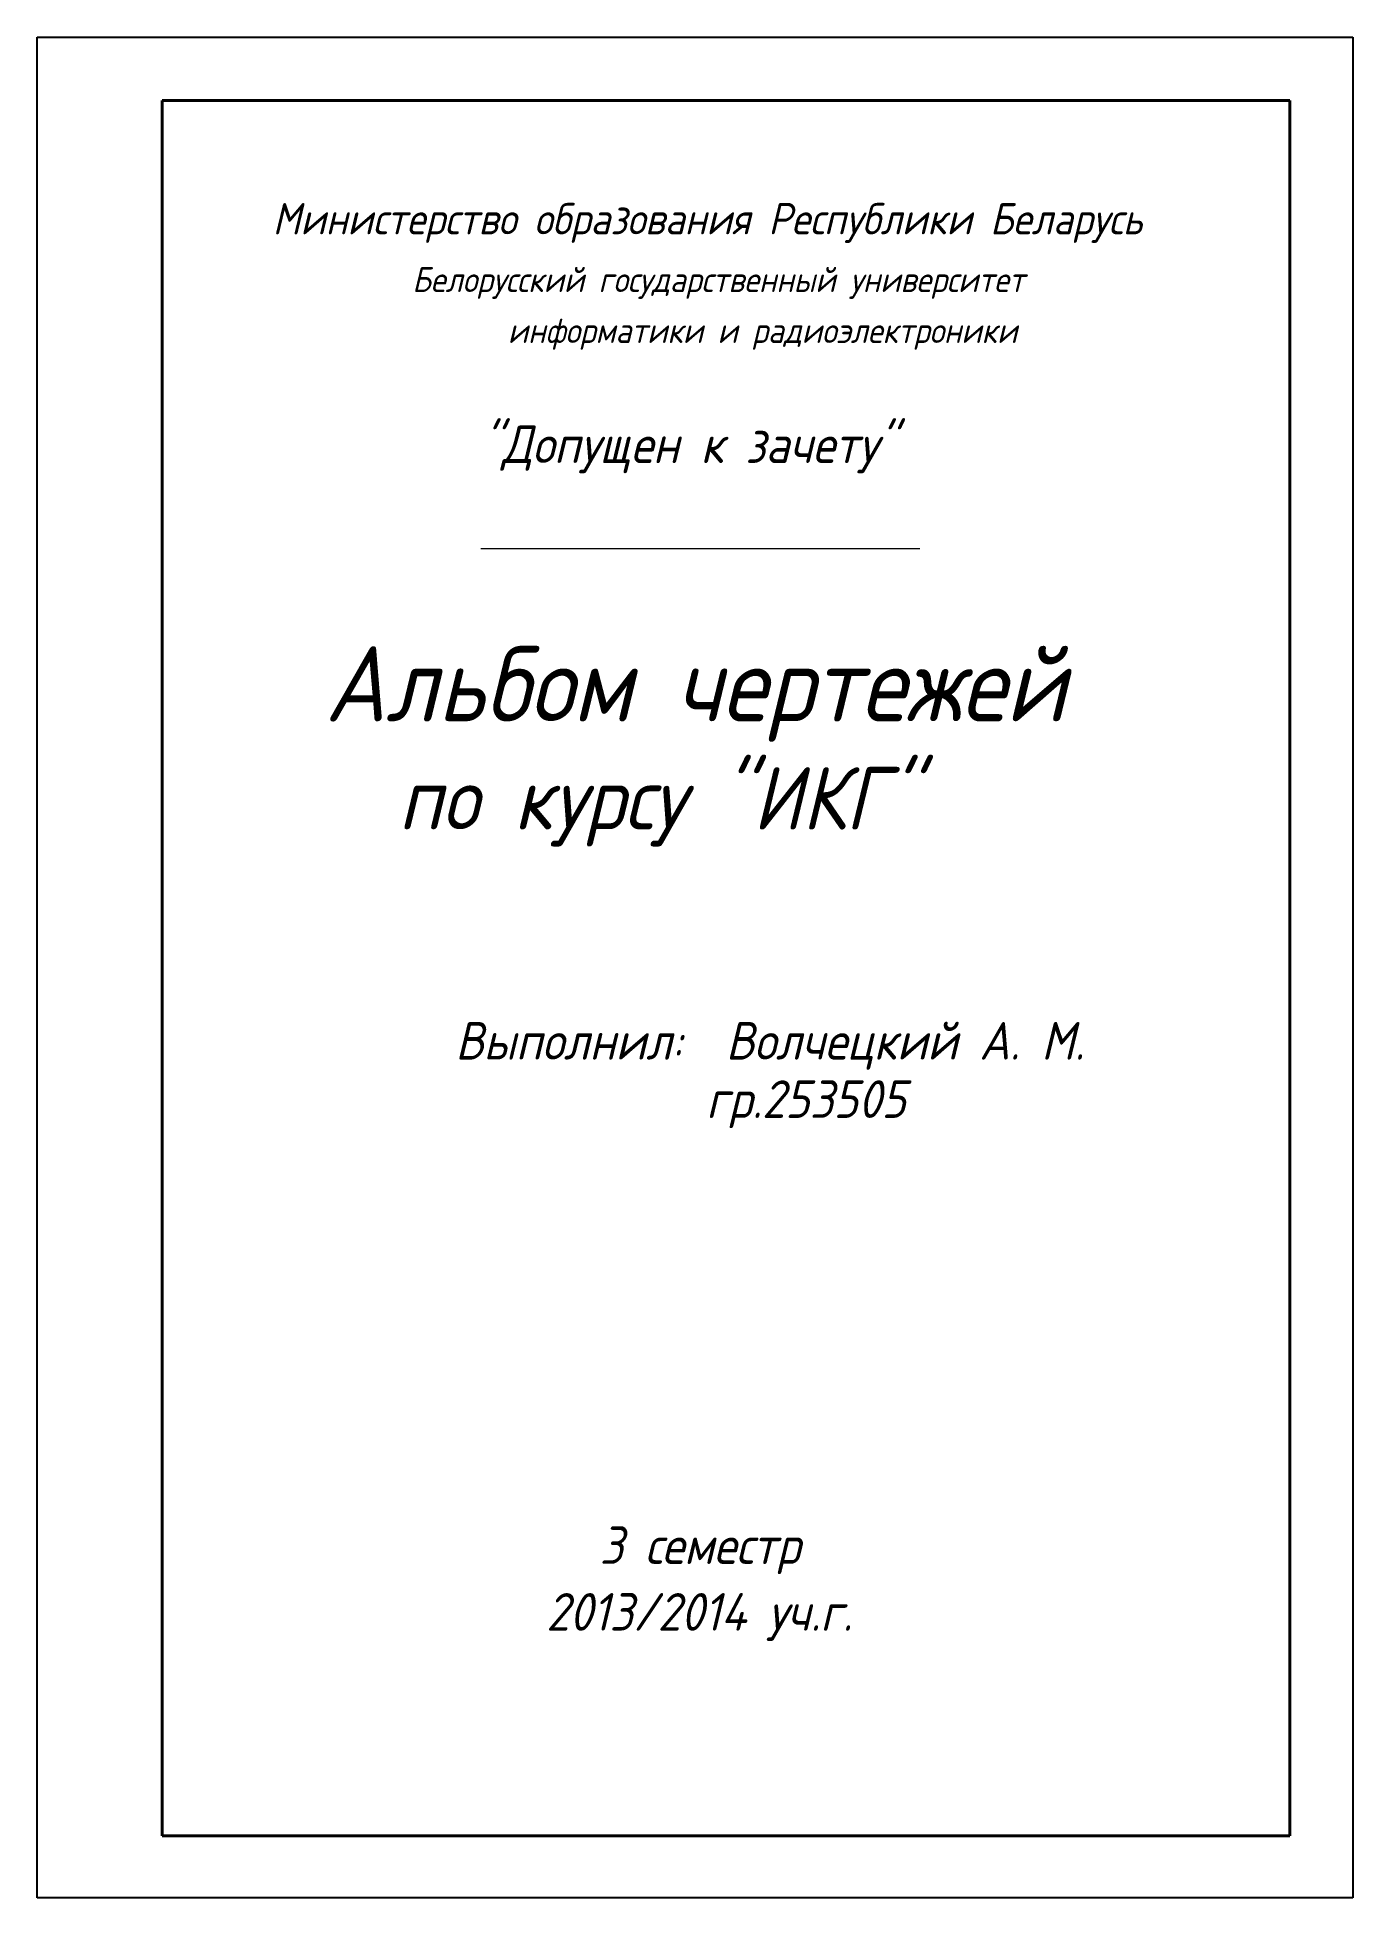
# Model space of a CAD drawing. Header units: millimetres. Extents: x 0 to 210, y 0 to 297.
import ezdxf

# ---------------------------------------------------------------- set-up
doc = ezdxf.new("R2010")
doc.units = ezdxf.units.MM
doc.layers.add('основн', color=7, linetype='Continuous', lineweight=60)
doc.layers.add('тонкая', color=7, linetype='Continuous', lineweight=30)
doc.styles.get("Standard").update_dxf_attribs({"font": 'isocpeui.ttf'})

msp = doc.modelspace()

# ---------------------------------------------------------------- linework, layer by layer
at = {"layer": 'Defpoints'}
for p, q in [((0, 0), (0, 297)), ((0, 297), (210, 297)), ((210, 297), (210, 0)), ((210, 0), (0, 0))]:
    msp.add_line(p, q, dxfattribs=at)
at = {"layer": 'основн', "lineweight": 40}
for p, q in [((19.94, 9.91), (19.94, 286.91)), ((19.94, 286.91), (199.94, 286.91)), ((199.94, 286.91), (199.94, 9.91)), ((199.94, 9.91), (19.94, 9.91))]:
    msp.add_line(p, q, dxfattribs=at)
at = {"layer": 'тонкая', "lineweight": 9}
msp.add_line((70.83, 215.36), (140.91, 215.36), dxfattribs=at)

# ---------------------------------------------------------------- texts
at = {"layer": 'тонкая', "width": 0.9}
for s, height, p in [('Министерство образования Республики Беларусь', 5, (37.58, 265.53)), ('Белорусский государственный университет', 4, (59.86, 256.32)), ('информатики и радиоэлектроники', 4, (75.12, 248.19)), ('"Допущен к зачету"', 6, (71.07, 229.03)), ('Выполнил:  Волчецкий А. М. ', 6, (66.74, 133.8)), (' гр.253505  ', 6, (103.36, 124.49)), (' 3 семестр', 6, (86.34, 53.29)), ('2013/2014 уч.г. ', 6, (81.25, 42.64))]:
    msp.add_text(s, height=height, dxfattribs=at).set_placement(p)
at = {"layer": 'тонкая', "lineweight": 80, "width": 0.9}
for s, height, p in [('Альбом чертежей', 12, (45.89, 187.78)), ('по курсу "ИКГ"', 10, (57.64, 170.53))]:
    msp.add_text(s, height=height, dxfattribs=at).set_placement(p)

doc.saveas('drawing.dxf')
